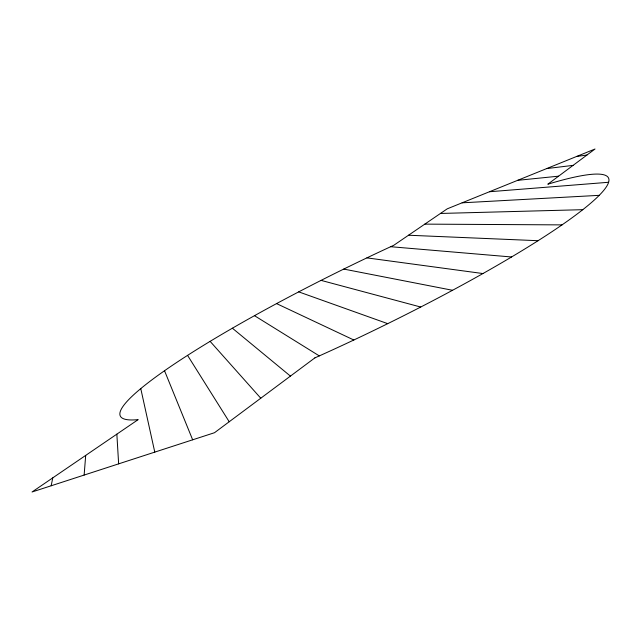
<?xml version="1.0" encoding="UTF-8"?>
<svg xmlns="http://www.w3.org/2000/svg" width="641" height="641" viewBox="0 0 641 641"><rect width="100%" height="100%" fill="white"/><g stroke="black" fill="none" stroke-linecap="round" stroke-linejoin="round"><path stroke-width="0.96" d="M84.139 475.061L85.694 455.398M51.168 485.774L52.762 477.865M576.604 156.468L586.956 155.026M546.685 168.583L573.078 165.37M517.648 180.329L558.591 176.171M489.468 191.739L608.621 182.276M462.105 202.82L599.231 195.337M440.471 213.453L582.781 209.679M424.823 224.126L562.021 224.887M408.541 235.231L538.063 240.704M390.706 246.713L511.55 256.977M366.908 257.874L482.921 273.547M343.76 269.076L452.546 290.285M321.077 280.381L420.72 307.031M298.722 291.871L387.725 323.657M276.567 303.602L353.824 340.002M254.485 315.676L319.298 355.899M232.379 328.208L290.429 376.107M210.12 341.357L260.775 398.221M187.557 355.378L229.206 421.754M164.529 370.738L192.661 439.814M140.772 388.614L154.777 452.121M116.854 434.149L118.641 463.86M314.883 357.878L214.503 432.715L32.05 491.984L138.168 419.615A271.576 34.181 -26 0 1 393.782 245.287L447.242 208.83L595.016 149.016L547.823 184.207A271.576 34.181 -26 0 1 575.914 214.935A271.576 34.181 -26 0 1 314.883 357.878"/></g></svg>
